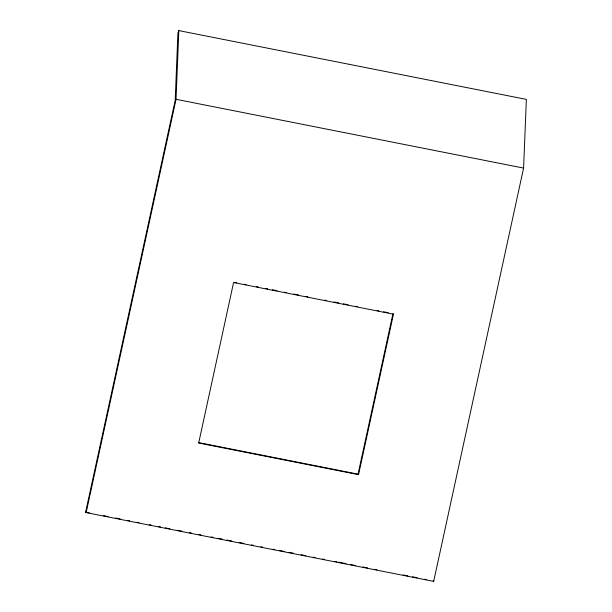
<?xml version="1.0" encoding="UTF-8"?>
<svg xmlns="http://www.w3.org/2000/svg" width="612" height="612" viewBox="0 0 612 612"><rect width="100%" height="100%" fill="white"/><g stroke="black" fill="none" stroke-linecap="round" stroke-linejoin="round"><path stroke-width="0.92" d="M86.139 512.604L176.049 99.297L178.826 30.6L526.366 99.396L523.589 168.086L433.678 581.4L86.139 512.604L85.634 512.099L175.193 100.399L177.924 32.933L178.826 30.6M358.548 474.66L358.043 474.147L392.958 313.658L393.455 314.17L358.548 474.66L198.678 443.012L233.585 282.522L393.455 314.17M176.049 99.297L523.589 168.086M234.954 282.384L236.829 282.752M244.303 284.236L246.177 284.603M256.459 286.638L258.325 287.005M265.807 288.489L267.681 288.856M272.355 289.782L277.029 290.708M284.503 292.192L286.378 292.559M293.852 294.043L298.526 294.969M306.008 296.445L307.882 296.82M324.704 300.148L326.578 300.515M334.053 301.999L338.727 302.925M343.409 303.85L348.083 304.776M355.557 306.252L357.431 306.627M377.061 310.513L378.935 310.881M383.609 311.806L388.283 312.732M198.173 442.507L358.043 474.147M85.634 512.099L89.383 512.841M103.428 515.618L108.117 516.543M115.607 518.027L120.296 518.953M127.786 520.437L129.66 520.812M137.157 522.296L139.031 522.663M149.336 524.706L151.21 525.073M158.699 526.557L160.573 526.932M165.255 527.858L169.945 528.783M177.434 530.267L182.116 531.193M189.613 532.677L191.487 533.052M198.984 534.528L200.858 534.903M211.163 536.946L213.03 537.313M217.719 538.239L222.401 539.164M227.083 540.098L231.772 541.023M239.261 542.507L243.943 543.433M251.44 544.917L253.314 545.284M260.811 546.768L262.678 547.143M272.983 549.178L274.857 549.553M279.546 550.479L284.228 551.404M288.91 552.33L293.592 553.263M301.089 554.74L305.77 555.673M313.267 557.157L315.142 557.524M322.639 559.008L324.505 559.376M334.81 561.418L336.684 561.793M338.558 562.16L346.055 563.644M350.737 564.57L355.419 565.496M362.916 566.98L367.598 567.905M375.095 569.389L376.969 569.764M403.201 574.959L407.883 575.884M412.564 576.81L417.246 577.736M424.743 579.22L426.618 579.587M433.174 580.887L433.678 581.4"/></g></svg>
